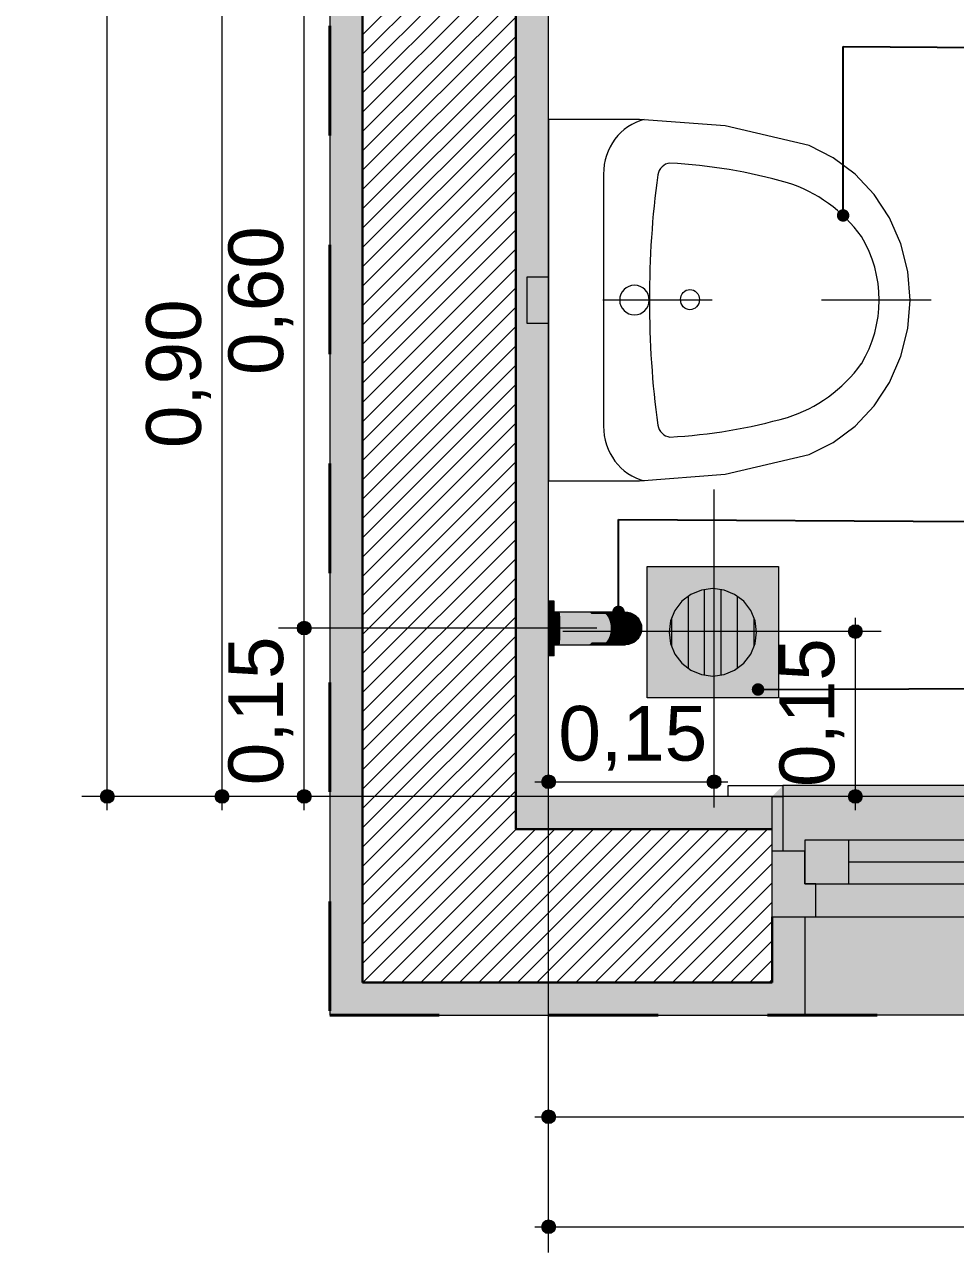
# Model space of a CAD drawing. Header units: metres. Extents: x -1.8 to 75.3, y -2 to 2.8.
# Drawn here: x 20.916 to 21.767, y -2.048 to -0.926 of the extents above; entities that cross this region are included whole.
import ezdxf

# ---------------------------------------------------------------- set-up
doc = ezdxf.new("R2010")
doc.units = ezdxf.units.M
doc.header["$MEASUREMENT"] = 0
doc.linetypes.add('Dashed', pattern=[0.035, 0.0225, -0.0125])
for name, color, linetype, lineweight in [('0_Caneta_No__1', 7, 'Continuous', 40), ('NOTAS-DETALHAMENTO.EXEC_Caneta_No__241', 7, 'Continuous', 13), ('PAREDE CONSTRUIR_Caneta_No__10', 7, 'Continuous', 5), ('PAREDE CONSTRUIR_Caneta_No__241', 7, 'Continuous', 13), ('PAREDE CONSTRUIR_Caneta_No__255', 255, 'Continuous', 0), ('PAREDE CONSTRUIR_Caneta_No__3', 7, 'Continuous', 30), ('PAREDE CONSTRUIR_Caneta_No__91', 255, 'Continuous', 0)]:
    doc.layers.add(name, color=color, linetype=linetype, lineweight=lineweight)
for name, color, linetype, lineweight, true_color in [('0_Caneta_No__25', 7, 'Continuous', 13, 0x982312), ('EIXO HIDRÁULICO - Executivo.EXEC_Caneta_No__167', 7, 'Continuous', 0, 0x0035d5), ('LOUCAS-METAIS.ARQ_Caneta_No__13', 7, 'Continuous', 0, 0xaaaaaa), ('LOUCAS-METAIS.ARQ_Caneta_No__18', 7, 'Continuous', 0, 0xdfdfdf), ('LOUCAS-METAIS.ARQ_Caneta_No__96', 7, 'Continuous', 0, 0xb6b6b6), ('PAREDE CONSTRUIR_Caneta_No__9', 7, 'Continuous', 9, 0x020202), ('RALO_Caneta_No__19', 7, 'Continuous', 0, 0xe9e9e9), ('RALO_Caneta_No__96', 7, 'Continuous', 0, 0xb6b6b6)]:
    doc.layers.add(name, color=color, linetype=linetype, lineweight=lineweight, true_color=true_color)
doc.styles.add('GENERATED_STYLE_1', font='arial.ttf')
doc.dimstyles.new('GENERATED_STYLE__2', dxfattribs={"dimtxt": 0.05, "dimasz": 0.02375, "dimexe": 0.18, "dimexo": 0.267183, "dimgap": 0, "dimtad": 1, "dimzin": 0, "dimdsep": 46, "dimtxsty": 'GENERATED_STYLE_1', "dimblk": 'ARROWHEAD_11', "dimblk1": 'ARROWHEAD_11', "dimblk2": 'ARROWHEAD_11', "dimcen": 0.09, "dimclrd": 256, "dimclre": 256, "dimclrt": 256, "dimadec": 0, "dimazin": 0, "dimtfac": 1, "dimtdec": 4, "dimtmove": 0, "dimatfit": 3, "dimfxl": 0, "dimtolj": 1, "dimtzin": 0, "dimarcsym": 0})
doc.dimstyles.new('GENERATED_STYLE__3', dxfattribs={"dimtxt": 0.05, "dimasz": 0.02375, "dimexe": 0.18, "dimexo": 0.267183, "dimgap": 0, "dimtad": 1, "dimtih": 1, "dimtoh": 1, "dimzin": 0, "dimdsep": 46, "dimtxsty": 'GENERATED_STYLE_1', "dimblk": 'ARROWHEAD_11', "dimblk1": 'ARROWHEAD_11', "dimblk2": 'ARROWHEAD_11', "dimcen": 0.09, "dimclrd": 256, "dimclre": 256, "dimclrt": 256, "dimadec": 0, "dimazin": 0, "dimtfac": 1, "dimtdec": 4, "dimtmove": 0, "dimatfit": 3, "dimfxl": 0, "dimtolj": 1, "dimtzin": 0, "dimarcsym": 0})
doc.dimstyles.new('GENERATED_STYLE__4', dxfattribs={"dimtxt": 0.18, "dimasz": 0.0228, "dimexe": 0.18, "dimexo": 0.0625, "dimgap": 0, "dimtad": 0, "dimtih": 1, "dimtoh": 1, "dimdec": 4, "dimzin": 0, "dimdsep": 46, "dimcen": 0.09, "dimadec": 0, "dimazin": 0, "dimtfac": 1, "dimtdec": 4, "dimtmove": 0, "dimatfit": 3, "dimldrblk": 'ARROWHEAD_11', "dimfxl": 0, "dimtolj": 1, "dimtzin": 0, "dimarcsym": 0})
pattern_1 = [(45, (22.770084, 0.220536), (-0.008838835, 0.008838835), [])]

# ---------------------------------------------------------------- blocks, each defined once
blk = doc.blocks.new('*D101', base_point=(22.7701, 0.2205))
at = {"layer": '0_Caneta_No__25', "linetype": 'Continuous', "lineweight": 13, "true_color": 0x982312}
for points in [[(21.0905, -0.7279), (21.0909, -0.7303), (21.0923, -0.7323), (21.0943, -0.7337), (21.0967, -0.7342), (21.0991, -0.7337), (21.1011, -0.7323), (21.1025, -0.7303), (21.103, -0.7279), (21.1025, -0.7255), (21.1011, -0.7235), (21.0991, -0.7221), (21.0967, -0.7217), (21.0943, -0.7221), (21.0923, -0.7235), (21.0909, -0.7255)], [(21.0905, -1.6315), (21.0909, -1.6339), (21.0923, -1.6359), (21.0943, -1.6373), (21.0967, -1.6377), (21.0991, -1.6373), (21.1011, -1.6359), (21.1025, -1.6339), (21.103, -1.6315), (21.1025, -1.6291), (21.1011, -1.6271), (21.0991, -1.6257), (21.0967, -1.6252), (21.0943, -1.6257), (21.0923, -1.6271), (21.0909, -1.6291)]]:
    blk.add_hatch(color=24, dxfattribs=at).paths.add_polyline_path(points)
at = {"layer": '0_Caneta_No__25', "color": 24, "linetype": 'Continuous', "lineweight": 13, "true_color": 0x982312}
for p, q in [((21.0905, -0.7279), (21.0733, -0.7279)), ((21.3639, -0.7279), (21.103, -0.7279)), ((21.0967, -1.6252), (21.0967, -0.7342)), ((21.0905, -1.6315), (21.0733, -1.6315)), ((21.0967, -1.644), (21.0967, -1.6377)), ((21.3639, -1.6315), (21.103, -1.6315))]:
    blk.add_line(p, q, dxfattribs=at)
for centre in [(21.0967, -0.7279), (21.0967, -1.6315)]:
    blk.add_circle(centre, 0.00625, dxfattribs=at)
at = {"layer": '0_Caneta_No__25', "color": 24, "lineweight": 13, "true_color": 0x982312, "char_height": 0.05, "attachment_point": 7, "rotation": 90, "style": 'GENERATED_STYLE_1'}
for s, insert in [('\\A1;{\\pql;\\fArial|b0|i0|c0|p0;\\W1.000000;0,03}', (21.0867, -0.8676)), ('\\A1;{\\pql;\\fArial|b0|i0|c0|p0;\\W1.000000;0,90}', (21.0867, -1.3132))]:
    blk.add_mtext(s, dxfattribs=dict(at, insert=insert))
blk = doc.blocks.new('ARROWHEAD_11')
at = {"color": 0, "linetype": 'Continuous', "lineweight": 0}
blk.add_line((0, 0), (-1, 0), dxfattribs=at)
at = {"color": 0, "linetype": 'Continuous', "lineweight": 0, "const_width": 0.25, "flags": 128}
blk.add_lwpolyline([(-0.125, 0, 1), (0.125, 0, 1)], format="xyb", close=True, dxfattribs=at)
blk = doc.blocks.new('*D108', base_point=(22.7701, 0.2205))
at = {"layer": '0_Caneta_No__25', "linetype": 'Continuous', "lineweight": 13, "true_color": 0x982312}
for points in [[(20.9857, 2.0726), (20.9861, 2.0702), (20.9875, 2.0681), (20.9895, 2.0668), (20.9919, 2.0663), (20.9943, 2.0668), (20.9963, 2.0681), (20.9977, 2.0702), (20.9982, 2.0726), (20.9977, 2.075), (20.9963, 2.077), (20.9943, 2.0783), (20.9919, 2.0788), (20.9895, 2.0783), (20.9875, 2.077), (20.9861, 2.075)], [(20.9857, -1.6315), (20.9861, -1.6339), (20.9875, -1.6359), (20.9895, -1.6373), (20.9919, -1.6377), (20.9943, -1.6373), (20.9963, -1.6359), (20.9977, -1.6339), (20.9982, -1.6315), (20.9977, -1.6291), (20.9963, -1.6271), (20.9943, -1.6257), (20.9919, -1.6252), (20.9895, -1.6257), (20.9875, -1.6271), (20.9861, -1.6291)]]:
    blk.add_hatch(color=24, dxfattribs=at).paths.add_polyline_path(points)
at = {"layer": '0_Caneta_No__25', "color": 24, "linetype": 'Continuous', "lineweight": 13, "true_color": 0x982312}
for p, q in [((20.9919, 2.0788), (20.9919, 2.0851)), ((20.9857, 2.0726), (20.9685, 2.0726)), ((20.9919, -1.6252), (20.9919, 2.0663)), ((21.2591, 2.0726), (20.9982, 2.0726)), ((20.9857, -1.6315), (20.9685, -1.6315)), ((20.9919, -1.644), (20.9919, -1.6377)), ((21.2591, -1.6315), (20.9982, -1.6315))]:
    blk.add_line(p, q, dxfattribs=at)
for centre in [(20.9919, 2.0726), (20.9919, -1.6315)]:
    blk.add_circle(centre, 0.00625, dxfattribs=at)
at = {"layer": '0_Caneta_No__25', "color": 24, "lineweight": 13, "true_color": 0x982312, "insert": (20.9819, 0.1538), "char_height": 0.05, "attachment_point": 7, "rotation": 90, "style": 'GENERATED_STYLE_1'}
blk.add_mtext('\\A1;{\\pql;\\fArial|b0|i0|c0|p0;\\W1.000000;3,70}', dxfattribs=at)
blk = doc.blocks.new('*D111', base_point=(22.7701, 0.2205))
at = {"layer": '0_Caneta_No__25', "linetype": 'Continuous', "lineweight": 13, "true_color": 0x982312}
for points in [[(21.6691, -1.4808), (21.6696, -1.4832), (21.6709, -1.4852), (21.673, -1.4866), (21.6753, -1.4871), (21.6777, -1.4866), (21.6798, -1.4852), (21.6811, -1.4832), (21.6816, -1.4808), (21.6811, -1.4784), (21.6798, -1.4764), (21.6777, -1.4751), (21.6753, -1.4746), (21.673, -1.4751), (21.6709, -1.4764), (21.6696, -1.4784)], [(21.6691, -1.6315), (21.6696, -1.6339), (21.6709, -1.6359), (21.673, -1.6373), (21.6753, -1.6377), (21.6777, -1.6373), (21.6798, -1.6359), (21.6811, -1.6339), (21.6816, -1.6315), (21.6811, -1.6291), (21.6798, -1.6271), (21.6777, -1.6257), (21.6753, -1.6252), (21.673, -1.6257), (21.6709, -1.6271), (21.6696, -1.6291)]]:
    blk.add_hatch(color=24, dxfattribs=at).paths.add_polyline_path(points)
at = {"layer": '0_Caneta_No__25', "color": 24, "linetype": 'Continuous', "lineweight": 13, "true_color": 0x982312}
for p, q in [((21.6753, -1.4746), (21.6753, -1.4683)), ((21.6691, -1.4808), (21.4082, -1.4808)), ((21.6988, -1.4808), (21.6816, -1.4808)), ((21.6753, -1.6252), (21.6753, -1.4871)), ((21.6691, -1.6315), (21.4082, -1.6315)), ((21.6753, -1.644), (21.6753, -1.6377)), ((21.6988, -1.6315), (21.6816, -1.6315))]:
    blk.add_line(p, q, dxfattribs=at)
for centre in [(21.6753, -1.4808), (21.6753, -1.6315)]:
    blk.add_circle(centre, 0.00625, dxfattribs=at)
at = {"layer": '0_Caneta_No__25', "color": 24, "lineweight": 13, "true_color": 0x982312, "insert": (21.6653, -1.6229), "char_height": 0.05, "attachment_point": 7, "rotation": 90, "style": 'GENERATED_STYLE_1'}
blk.add_mtext('\\A1;{\\pql;\\fArial|b0|i0|c0|p0;\\W1.000000;0,15}', dxfattribs=at)
blk = doc.blocks.new('*D112', base_point=(22.7701, 0.2205))
at = {"layer": '0_Caneta_No__25', "linetype": 'Continuous', "lineweight": 13, "true_color": 0x982312}
for points in [[(21.3888, -1.6181), (21.3893, -1.6205), (21.3906, -1.6226), (21.3927, -1.6239), (21.3951, -1.6244), (21.3974, -1.6239), (21.3995, -1.6226), (21.4008, -1.6205), (21.4013, -1.6181), (21.4008, -1.6157), (21.3995, -1.6137), (21.3974, -1.6124), (21.3951, -1.6119), (21.3927, -1.6124), (21.3906, -1.6137), (21.3893, -1.6157)], [(21.5401, -1.6181), (21.5405, -1.6205), (21.5419, -1.6226), (21.5439, -1.6239), (21.5463, -1.6244), (21.5487, -1.6239), (21.5507, -1.6226), (21.5521, -1.6205), (21.5526, -1.6181), (21.5521, -1.6157), (21.5507, -1.6137), (21.5487, -1.6124), (21.5463, -1.6119), (21.5439, -1.6124), (21.5419, -1.6137), (21.5405, -1.6157)]]:
    blk.add_hatch(color=24, dxfattribs=at).paths.add_polyline_path(points)
at = {"layer": '0_Caneta_No__25', "color": 24, "linetype": 'Continuous', "lineweight": 13, "true_color": 0x982312}
for p, q in [((21.5463, -1.6119), (21.5463, -1.351)), ((21.3951, -1.6119), (21.3951, -1.5947)), ((21.3826, -1.6181), (21.3888, -1.6181)), ((21.3951, -1.8853), (21.3951, -1.6244)), ((21.4013, -1.6181), (21.5401, -1.6181)), ((21.5463, -1.6416), (21.5463, -1.6244)), ((21.5526, -1.6181), (21.5588, -1.6181))]:
    blk.add_line(p, q, dxfattribs=at)
for centre in [(21.3951, -1.6181), (21.5463, -1.6181)]:
    blk.add_circle(centre, 0.00625, dxfattribs=at)
at = {"layer": '0_Caneta_No__25', "color": 24, "lineweight": 13, "true_color": 0x982312, "insert": (21.404, -1.6081), "char_height": 0.05, "attachment_point": 7, "style": 'GENERATED_STYLE_1'}
blk.add_mtext('\\A1;{\\pql;\\fArial|b0|i0|c0|p0;\\W1.000000;0,15}', dxfattribs=at)
blk = doc.blocks.new('*D113', base_point=(22.7701, 0.2205))
at = {"layer": '0_Caneta_No__25', "linetype": 'Continuous', "lineweight": 13, "true_color": 0x982312}
for points in [[(21.3888, -1.9242), (21.3893, -1.9266), (21.3906, -1.9286), (21.3927, -1.9299), (21.3951, -1.9304), (21.3974, -1.9299), (21.3995, -1.9286), (21.4008, -1.9266), (21.4013, -1.9242), (21.4008, -1.9218), (21.3995, -1.9198), (21.3974, -1.9184), (21.3951, -1.9179), (21.3927, -1.9184), (21.3906, -1.9198), (21.3893, -1.9218)], [(23.2389, -1.9242), (23.2394, -1.9266), (23.2408, -1.9286), (23.2428, -1.9299), (23.2452, -1.9304), (23.2476, -1.9299), (23.2496, -1.9286), (23.251, -1.9266), (23.2514, -1.9242), (23.251, -1.9218), (23.2496, -1.9198), (23.2476, -1.9184), (23.2452, -1.9179), (23.2428, -1.9184), (23.2408, -1.9198), (23.2394, -1.9218)]]:
    blk.add_hatch(color=24, dxfattribs=at).paths.add_polyline_path(points)
at = {"layer": '0_Caneta_No__25', "color": 24, "linetype": 'Continuous', "lineweight": 13, "true_color": 0x982312}
for p, q in [((21.3951, -1.9179), (21.3951, -1.657)), ((23.2452, -1.9179), (23.2452, -1.657)), ((21.3826, -1.9242), (21.3888, -1.9242)), ((21.4013, -1.9242), (23.2389, -1.9242)), ((21.3951, -1.9476), (21.3951, -1.9304)), ((23.2452, -1.9476), (23.2452, -1.9304))]:
    blk.add_line(p, q, dxfattribs=at)
blk.add_circle((21.3951, -1.9242), 0.00625, dxfattribs=at)
at = {"layer": '0_Caneta_No__25', "color": 24, "lineweight": 13, "true_color": 0x982312, "insert": (22.2534, -1.9142), "char_height": 0.05, "attachment_point": 7, "style": 'GENERATED_STYLE_1'}
blk.add_mtext('\\A1;{\\pql;\\fArial|b0|i0|c0|p0;\\W1.000000;1,85}', dxfattribs=at)
blk = doc.blocks.new('*D116', base_point=(22.7701, 0.2205))
at = {"layer": '0_Caneta_No__25', "linetype": 'Continuous', "lineweight": 13, "true_color": 0x982312}
for points in [[(21.3888, -2.0248), (21.3893, -2.0272), (21.3906, -2.0292), (21.3927, -2.0306), (21.3951, -2.0311), (21.3974, -2.0306), (21.3995, -2.0292), (21.4008, -2.0272), (21.4013, -2.0248), (21.4008, -2.0224), (21.3995, -2.0204), (21.3974, -2.019), (21.3951, -2.0186), (21.3927, -2.019), (21.3906, -2.0204), (21.3893, -2.0224)], [(24.2389, -2.0248), (24.2393, -2.0272), (24.2407, -2.0292), (24.2427, -2.0306), (24.2451, -2.0311), (24.2475, -2.0306), (24.2495, -2.0292), (24.2509, -2.0272), (24.2514, -2.0248), (24.2509, -2.0224), (24.2495, -2.0204), (24.2475, -2.019), (24.2451, -2.0186), (24.2427, -2.019), (24.2407, -2.0204), (24.2393, -2.0224)]]:
    blk.add_hatch(color=24, dxfattribs=at).paths.add_polyline_path(points)
at = {"layer": '0_Caneta_No__25', "color": 24, "linetype": 'Continuous', "lineweight": 13, "true_color": 0x982312}
for p, q in [((21.3951, -2.0186), (21.3951, -1.7576)), ((24.2451, -2.0186), (24.2451, -1.7576)), ((21.3826, -2.0248), (21.3888, -2.0248)), ((21.4013, -2.0248), (24.2389, -2.0248)), ((24.2514, -2.0248), (24.2576, -2.0248)), ((21.3951, -2.0482), (21.3951, -2.0311)), ((24.2451, -2.0482), (24.2451, -2.0311))]:
    blk.add_line(p, q, dxfattribs=at)
for centre in [(21.3951, -2.0248), (24.2451, -2.0248)]:
    blk.add_circle(centre, 0.00625, dxfattribs=at)
at = {"layer": '0_Caneta_No__25', "color": 24, "lineweight": 13, "true_color": 0x982312, "insert": (22.7534, -2.0148), "char_height": 0.05, "attachment_point": 7, "style": 'GENERATED_STYLE_1'}
blk.add_mtext('\\A1;{\\pql;\\fArial|b0|i0|c0|p0;\\W1.000000;2,85}', dxfattribs=at)
blk = doc.blocks.new('*D118', base_point=(22.7701, 0.2205))
at = {"layer": '0_Caneta_No__25', "linetype": 'Continuous', "lineweight": 13, "true_color": 0x982312}
for points in [[(21.1655, -1.4777), (21.166, -1.4801), (21.1674, -1.4821), (21.1694, -1.4834), (21.1718, -1.4839), (21.1742, -1.4834), (21.1762, -1.4821), (21.1776, -1.4801), (21.178, -1.4777), (21.1776, -1.4753), (21.1762, -1.4732), (21.1742, -1.4719), (21.1718, -1.4714), (21.1694, -1.4719), (21.1674, -1.4732), (21.166, -1.4753)], [(21.1655, -1.6315), (21.166, -1.6339), (21.1674, -1.6359), (21.1694, -1.6373), (21.1718, -1.6377), (21.1742, -1.6373), (21.1762, -1.6359), (21.1776, -1.6339), (21.178, -1.6315), (21.1776, -1.6291), (21.1762, -1.6271), (21.1742, -1.6257), (21.1718, -1.6252), (21.1694, -1.6257), (21.1674, -1.6271), (21.166, -1.6291)]]:
    blk.add_hatch(color=24, dxfattribs=at).paths.add_polyline_path(points)
at = {"layer": '0_Caneta_No__25', "color": 24, "linetype": 'Continuous', "lineweight": 13, "true_color": 0x982312}
for p, q in [((21.1655, -1.4777), (21.1484, -1.4777)), ((21.439, -1.4777), (21.178, -1.4777)), ((21.1718, -1.6252), (21.1718, -1.4839)), ((21.1655, -1.6315), (21.1484, -1.6315)), ((21.1718, -1.644), (21.1718, -1.6377)), ((21.439, -1.6315), (21.178, -1.6315))]:
    blk.add_line(p, q, dxfattribs=at)
for centre in [(21.1718, -1.4777), (21.1718, -1.6315)]:
    blk.add_circle(centre, 0.00625, dxfattribs=at)
at = {"layer": '0_Caneta_No__25', "color": 24, "lineweight": 13, "true_color": 0x982312, "insert": (21.1618, -1.6213), "char_height": 0.05, "attachment_point": 7, "rotation": 90, "style": 'GENERATED_STYLE_1'}
blk.add_mtext('\\A1;{\\pql;\\fArial|b0|i0|c0|p0;\\W1.000000;0,15}', dxfattribs=at)
blk = doc.blocks.new('*D119', base_point=(22.7701, 0.2205))
at = {"layer": '0_Caneta_No__25', "linetype": 'Continuous', "lineweight": 13, "true_color": 0x982312}
for points in [[(21.1655, -0.8816), (21.166, -0.884), (21.1674, -0.8861), (21.1694, -0.8874), (21.1718, -0.8879), (21.1742, -0.8874), (21.1762, -0.8861), (21.1776, -0.884), (21.178, -0.8816), (21.1776, -0.8793), (21.1762, -0.8772), (21.1742, -0.8759), (21.1718, -0.8754), (21.1694, -0.8759), (21.1674, -0.8772), (21.166, -0.8793)], [(21.1655, -1.4777), (21.166, -1.4801), (21.1674, -1.4821), (21.1694, -1.4834), (21.1718, -1.4839), (21.1742, -1.4834), (21.1762, -1.4821), (21.1776, -1.4801), (21.178, -1.4777), (21.1776, -1.4753), (21.1762, -1.4732), (21.1742, -1.4719), (21.1718, -1.4714), (21.1694, -1.4719), (21.1674, -1.4732), (21.166, -1.4753)]]:
    blk.add_hatch(color=24, dxfattribs=at).paths.add_polyline_path(points)
at = {"layer": '0_Caneta_No__25', "color": 24, "linetype": 'Continuous', "lineweight": 13, "true_color": 0x982312}
for p, q in [((21.1655, -0.8816), (21.1484, -0.8816)), ((21.439, -0.8816), (21.178, -0.8816)), ((21.1718, -1.4714), (21.1718, -0.8879)), ((21.1655, -1.4777), (21.1484, -1.4777)), ((21.439, -1.4777), (21.178, -1.4777))]:
    blk.add_line(p, q, dxfattribs=at)
for centre in [(21.1718, -0.8816), (21.1718, -1.4777)]:
    blk.add_circle(centre, 0.00625, dxfattribs=at)
at = {"layer": '0_Caneta_No__25', "color": 24, "lineweight": 13, "true_color": 0x982312, "insert": (21.1618, -1.2464), "char_height": 0.05, "attachment_point": 7, "rotation": 90, "style": 'GENERATED_STYLE_1'}
blk.add_mtext('\\A1;{\\pql;\\fArial|b0|i0|c0|p0;\\W1.000000;0,60}', dxfattribs=at)

msp = doc.modelspace()

# ---------------------------------------------------------------- hatches: boundary and pattern name
at = {"layer": 'LOUCAS-METAIS.ARQ_Caneta_No__18', "linetype": 'Continuous', "lineweight": 0, "true_color": 0xdfdfdf}
for points in [[(21.3951, -1.4535), (21.4001, -1.4535), (21.4001, -1.453), (21.3951, -1.453)], [(21.4001, -1.4563), (21.4001, -1.4535), (21.3951, -1.4535), (21.3951, -1.4563)], [(21.4001, -1.4609), (21.4001, -1.4563), (21.3951, -1.4563), (21.3951, -1.4609)], [(21.3951, -1.4671), (21.4001, -1.4671), (21.4001, -1.4609), (21.3951, -1.4609)], [(21.4001, -1.4742), (21.4001, -1.4671), (21.3951, -1.4671), (21.3951, -1.4742)], [(21.4001, -1.4629), (21.4001, -1.4631), (21.4052, -1.4631), (21.405, -1.4629)], [(21.4001, -1.4637), (21.4053, -1.4637), (21.4052, -1.4631), (21.4001, -1.4631)], [(21.4001, -1.4648), (21.4055, -1.4648), (21.4053, -1.4637), (21.4001, -1.4637)], [(21.4001, -1.4663), (21.4056, -1.4663), (21.4055, -1.4648), (21.4001, -1.4648)], [(21.4001, -1.4681), (21.4057, -1.4681), (21.4056, -1.4663), (21.4001, -1.4663)], [(21.4001, -1.4702), (21.4058, -1.4702), (21.4057, -1.4681), (21.4001, -1.4681)], [(21.4052, -1.4631), (21.4189, -1.4631), (21.4183, -1.4629), (21.405, -1.4629)], [(21.4053, -1.4637), (21.4195, -1.4637), (21.4189, -1.4631), (21.4052, -1.4631)], [(21.4053, -1.4637), (21.4055, -1.4648), (21.42, -1.4648), (21.4195, -1.4637)], [(21.4055, -1.4648), (21.4056, -1.4663), (21.4205, -1.4663), (21.42, -1.4648)], [(21.4057, -1.4681), (21.4209, -1.4681), (21.4205, -1.4663), (21.4056, -1.4663)], [(21.4057, -1.4681), (21.4058, -1.4702), (21.4213, -1.4702), (21.4209, -1.4681)], [(21.4183, -1.4629), (21.4189, -1.4631), (21.4321, -1.4631), (21.431, -1.4629)], [(21.4195, -1.4637), (21.4332, -1.4637), (21.4321, -1.4631), (21.4189, -1.4631)], [(21.42, -1.4648), (21.4343, -1.4648), (21.4332, -1.4637), (21.4195, -1.4637)], [(21.4205, -1.4663), (21.4352, -1.4663), (21.4343, -1.4648), (21.42, -1.4648)], [(21.4209, -1.4681), (21.436, -1.4681), (21.4352, -1.4663), (21.4205, -1.4663)], [(21.4209, -1.4681), (21.4213, -1.4702), (21.4367, -1.4702), (21.436, -1.4681)], [(21.4321, -1.4631), (21.4439, -1.4631), (21.4423, -1.4629), (21.431, -1.4629)], [(21.4455, -1.4637), (21.4439, -1.4631), (21.4321, -1.4631), (21.4332, -1.4637)], [(21.4332, -1.4637), (21.4343, -1.4648), (21.447, -1.4648), (21.4455, -1.4637)], [(21.4352, -1.4663), (21.4484, -1.4663), (21.447, -1.4648), (21.4343, -1.4648)], [(21.436, -1.4681), (21.4496, -1.4681), (21.4484, -1.4663), (21.4352, -1.4663)], [(21.4367, -1.4702), (21.4505, -1.4702), (21.4496, -1.4681), (21.436, -1.4681)], [(21.4423, -1.4629), (21.4439, -1.4631), (21.4538, -1.4631), (21.4518, -1.4629)], [(21.4455, -1.4637), (21.4558, -1.4637), (21.4538, -1.4631), (21.4439, -1.4631)], [(21.4577, -1.4648), (21.4558, -1.4637), (21.4455, -1.4637), (21.447, -1.4648)], [(21.4484, -1.4663), (21.4594, -1.4663), (21.4577, -1.4648), (21.447, -1.4648)], [(21.4609, -1.4681), (21.4594, -1.4663), (21.4484, -1.4663), (21.4496, -1.4681)], [(21.4505, -1.4702), (21.4621, -1.4702), (21.4609, -1.4681), (21.4496, -1.4681)], [(21.4518, -1.4629), (21.4538, -1.4631), (21.4612, -1.4631), (21.4589, -1.4629)], [(21.4558, -1.4637), (21.4635, -1.4637), (21.4612, -1.4631), (21.4538, -1.4631)], [(21.4577, -1.4648), (21.4657, -1.4648), (21.4635, -1.4637), (21.4558, -1.4637)], [(21.4677, -1.4663), (21.4657, -1.4648), (21.4577, -1.4648), (21.4594, -1.4663)], [(21.4612, -1.4631), (21.4658, -1.4631), (21.4633, -1.4629), (21.4589, -1.4629)], [(21.4609, -1.4681), (21.4694, -1.4681), (21.4677, -1.4663), (21.4594, -1.4663)], [(21.4708, -1.4702), (21.4694, -1.4681), (21.4609, -1.4681), (21.4621, -1.4702)], [(21.4635, -1.4637), (21.4683, -1.4637), (21.4658, -1.4631), (21.4612, -1.4631)], [(21.4633, -1.4629), (21.4658, -1.4631), (21.4674, -1.4631), (21.4648, -1.4629)], [(21.4657, -1.4648), (21.4707, -1.4648), (21.4683, -1.4637), (21.4635, -1.4637)], [(21.4728, -1.4663), (21.4707, -1.4648), (21.4657, -1.4648), (21.4677, -1.4663)], [(21.4699, -1.4637), (21.4674, -1.4631), (21.4658, -1.4631), (21.4683, -1.4637)], [(21.4694, -1.4681), (21.4747, -1.4681), (21.4728, -1.4663), (21.4677, -1.4663)], [(21.4683, -1.4637), (21.4707, -1.4648), (21.4723, -1.4648), (21.4699, -1.4637)], [(21.4762, -1.4702), (21.4747, -1.4681), (21.4694, -1.4681), (21.4708, -1.4702)], [(21.4707, -1.4648), (21.4728, -1.4663), (21.4745, -1.4663), (21.4723, -1.4648)], [(21.4764, -1.4681), (21.4745, -1.4663), (21.4728, -1.4663), (21.4747, -1.4681)], [(21.4747, -1.4681), (21.4762, -1.4702), (21.4779, -1.4702), (21.4764, -1.4681)], [(21.3951, -1.4816), (21.4001, -1.4816), (21.4001, -1.4742), (21.3951, -1.4742)], [(21.4001, -1.4725), (21.4058, -1.4725), (21.4058, -1.4702), (21.4001, -1.4702)], [(21.4059, -1.4751), (21.4058, -1.4725), (21.4001, -1.4725), (21.4001, -1.4751)], [(21.4001, -1.4777), (21.4059, -1.4777), (21.4059, -1.4751), (21.4001, -1.4751)], [(21.4001, -1.4803), (21.4059, -1.4803), (21.4059, -1.4777), (21.4001, -1.4777)], [(21.4001, -1.4828), (21.4058, -1.4828), (21.4059, -1.4803), (21.4001, -1.4803)], [(21.4058, -1.4702), (21.4058, -1.4725), (21.4215, -1.4725), (21.4213, -1.4702)], [(21.4217, -1.4751), (21.4215, -1.4725), (21.4058, -1.4725), (21.4059, -1.4751)], [(21.4059, -1.4803), (21.4058, -1.4828), (21.4216, -1.4828), (21.4217, -1.4803)], [(21.4059, -1.4751), (21.4059, -1.4777), (21.4218, -1.4777), (21.4217, -1.4751)], [(21.4059, -1.4777), (21.4059, -1.4803), (21.4217, -1.4803), (21.4218, -1.4777)], [(21.4213, -1.4702), (21.4215, -1.4725), (21.4372, -1.4725), (21.4367, -1.4702)], [(21.4375, -1.4751), (21.4372, -1.4725), (21.4215, -1.4725), (21.4217, -1.4751)], [(21.4217, -1.4803), (21.4216, -1.4828), (21.4373, -1.4828), (21.4376, -1.4803)], [(21.4217, -1.4751), (21.4218, -1.4777), (21.4376, -1.4777), (21.4375, -1.4751)], [(21.4218, -1.4777), (21.4217, -1.4803), (21.4376, -1.4803), (21.4376, -1.4777)], [(21.4372, -1.4725), (21.4512, -1.4725), (21.4505, -1.4702), (21.4367, -1.4702)], [(21.4375, -1.4751), (21.4517, -1.4751), (21.4512, -1.4725), (21.4372, -1.4725)], [(21.4514, -1.4828), (21.4518, -1.4803), (21.4376, -1.4803), (21.4373, -1.4828)], [(21.4376, -1.4777), (21.4519, -1.4777), (21.4517, -1.4751), (21.4375, -1.4751)], [(21.4376, -1.4803), (21.4518, -1.4803), (21.4519, -1.4777), (21.4376, -1.4777)], [(21.4512, -1.4725), (21.463, -1.4725), (21.4621, -1.4702), (21.4505, -1.4702)], [(21.4517, -1.4751), (21.4635, -1.4751), (21.463, -1.4725), (21.4512, -1.4725)], [(21.4514, -1.4828), (21.4631, -1.4828), (21.4636, -1.4803), (21.4518, -1.4803)], [(21.4638, -1.4777), (21.4635, -1.4751), (21.4517, -1.4751), (21.4519, -1.4777)], [(21.4636, -1.4803), (21.4638, -1.4777), (21.4519, -1.4777), (21.4518, -1.4803)], [(21.463, -1.4725), (21.4718, -1.4725), (21.4708, -1.4702), (21.4621, -1.4702)], [(21.4635, -1.4751), (21.4725, -1.4751), (21.4718, -1.4725), (21.463, -1.4725)], [(21.472, -1.4828), (21.4725, -1.4803), (21.4636, -1.4803), (21.4631, -1.4828)], [(21.4638, -1.4777), (21.4727, -1.4777), (21.4725, -1.4751), (21.4635, -1.4751)], [(21.4725, -1.4803), (21.4727, -1.4777), (21.4638, -1.4777), (21.4636, -1.4803)], [(21.4773, -1.4725), (21.4762, -1.4702), (21.4708, -1.4702), (21.4718, -1.4725)], [(21.4725, -1.4751), (21.478, -1.4751), (21.4773, -1.4725), (21.4718, -1.4725)], [(21.4775, -1.4828), (21.4781, -1.4803), (21.4725, -1.4803), (21.472, -1.4828)], [(21.4727, -1.4777), (21.4783, -1.4777), (21.478, -1.4751), (21.4725, -1.4751)], [(21.4781, -1.4803), (21.4783, -1.4777), (21.4727, -1.4777), (21.4725, -1.4803)], [(21.4762, -1.4702), (21.4773, -1.4725), (21.4791, -1.4725), (21.4779, -1.4702)], [(21.478, -1.4751), (21.4798, -1.4751), (21.4791, -1.4725), (21.4773, -1.4725)], [(21.4781, -1.4803), (21.4775, -1.4828), (21.4792, -1.4828), (21.4799, -1.4803)], [(21.478, -1.4751), (21.4783, -1.4777), (21.48, -1.4777), (21.4798, -1.4751)], [(21.4783, -1.4777), (21.4781, -1.4803), (21.4799, -1.4803), (21.48, -1.4777)], [(21.4001, -1.4888), (21.4001, -1.4816), (21.3951, -1.4816), (21.3951, -1.4888)], [(21.3951, -1.4949), (21.4001, -1.4949), (21.4001, -1.4888), (21.3951, -1.4888)], [(21.4001, -1.4852), (21.4058, -1.4852), (21.4058, -1.4828), (21.4001, -1.4828)], [(21.4057, -1.4874), (21.4058, -1.4852), (21.4001, -1.4852), (21.4001, -1.4874)], [(21.4001, -1.4892), (21.4056, -1.4892), (21.4057, -1.4874), (21.4001, -1.4874)], [(21.4001, -1.4908), (21.4055, -1.4908), (21.4056, -1.4892), (21.4001, -1.4892)], [(21.4054, -1.4919), (21.4055, -1.4908), (21.4001, -1.4908), (21.4001, -1.4919)], [(21.4001, -1.4926), (21.4052, -1.4926), (21.4054, -1.4919), (21.4001, -1.4919)], [(21.4052, -1.4926), (21.419, -1.4926), (21.4196, -1.4919), (21.4054, -1.4919)], [(21.4196, -1.4919), (21.4201, -1.4908), (21.4055, -1.4908), (21.4054, -1.4919)], [(21.4056, -1.4892), (21.4055, -1.4908), (21.4201, -1.4908), (21.4206, -1.4892)], [(21.4057, -1.4874), (21.4056, -1.4892), (21.4206, -1.4892), (21.421, -1.4874)], [(21.4057, -1.4874), (21.421, -1.4874), (21.4213, -1.4852), (21.4058, -1.4852)], [(21.4058, -1.4828), (21.4058, -1.4852), (21.4213, -1.4852), (21.4216, -1.4828)], [(21.419, -1.4926), (21.4323, -1.4926), (21.4334, -1.4919), (21.4196, -1.4919)], [(21.4196, -1.4919), (21.4334, -1.4919), (21.4345, -1.4908), (21.4201, -1.4908)], [(21.4201, -1.4908), (21.4345, -1.4908), (21.4354, -1.4892), (21.4206, -1.4892)], [(21.421, -1.4874), (21.4206, -1.4892), (21.4354, -1.4892), (21.4362, -1.4874)], [(21.4362, -1.4874), (21.4368, -1.4852), (21.4213, -1.4852), (21.421, -1.4874)], [(21.4216, -1.4828), (21.4213, -1.4852), (21.4368, -1.4852), (21.4373, -1.4828)], [(21.4334, -1.4919), (21.4323, -1.4926), (21.4443, -1.4926), (21.4458, -1.4919)], [(21.4458, -1.4919), (21.4473, -1.4908), (21.4345, -1.4908), (21.4334, -1.4919)], [(21.4345, -1.4908), (21.4473, -1.4908), (21.4486, -1.4892), (21.4354, -1.4892)], [(21.4354, -1.4892), (21.4486, -1.4892), (21.4498, -1.4874), (21.4362, -1.4874)], [(21.4362, -1.4874), (21.4498, -1.4874), (21.4507, -1.4852), (21.4368, -1.4852)], [(21.4368, -1.4852), (21.4507, -1.4852), (21.4514, -1.4828), (21.4373, -1.4828)], [(21.4458, -1.4919), (21.4443, -1.4926), (21.4542, -1.4926), (21.4562, -1.4919)], [(21.4458, -1.4919), (21.4562, -1.4919), (21.458, -1.4908), (21.4473, -1.4908)], [(21.4473, -1.4908), (21.458, -1.4908), (21.4597, -1.4892), (21.4486, -1.4892)], [(21.4597, -1.4892), (21.4611, -1.4874), (21.4498, -1.4874), (21.4486, -1.4892)], [(21.4498, -1.4874), (21.4611, -1.4874), (21.4623, -1.4852), (21.4507, -1.4852)], [(21.4507, -1.4852), (21.4623, -1.4852), (21.4631, -1.4828), (21.4514, -1.4828)], [(21.4542, -1.4926), (21.4617, -1.4926), (21.464, -1.4919), (21.4562, -1.4919)], [(21.4562, -1.4919), (21.464, -1.4919), (21.4661, -1.4908), (21.458, -1.4908)], [(21.4661, -1.4908), (21.468, -1.4892), (21.4597, -1.4892), (21.458, -1.4908)], [(21.4597, -1.4892), (21.468, -1.4892), (21.4697, -1.4874), (21.4611, -1.4874)], [(21.4611, -1.4874), (21.4697, -1.4874), (21.471, -1.4852), (21.4623, -1.4852)], [(21.4617, -1.4926), (21.4664, -1.4926), (21.4688, -1.4919), (21.464, -1.4919)], [(21.471, -1.4852), (21.472, -1.4828), (21.4631, -1.4828), (21.4623, -1.4852)], [(21.464, -1.4919), (21.4688, -1.4919), (21.4711, -1.4908), (21.4661, -1.4908)], [(21.4661, -1.4908), (21.4711, -1.4908), (21.4732, -1.4892), (21.468, -1.4892)], [(21.4688, -1.4919), (21.4664, -1.4926), (21.4679, -1.4926), (21.4704, -1.4919)], [(21.468, -1.4892), (21.4732, -1.4892), (21.475, -1.4874), (21.4697, -1.4874)], [(21.4704, -1.4919), (21.4728, -1.4908), (21.4711, -1.4908), (21.4688, -1.4919)], [(21.4697, -1.4874), (21.475, -1.4874), (21.4764, -1.4852), (21.471, -1.4852)], [(21.4764, -1.4852), (21.4775, -1.4828), (21.472, -1.4828), (21.471, -1.4852)], [(21.4732, -1.4892), (21.4711, -1.4908), (21.4728, -1.4908), (21.4749, -1.4892)], [(21.475, -1.4874), (21.4732, -1.4892), (21.4749, -1.4892), (21.4767, -1.4874)], [(21.475, -1.4874), (21.4767, -1.4874), (21.4782, -1.4852), (21.4764, -1.4852)], [(21.4775, -1.4828), (21.4764, -1.4852), (21.4782, -1.4852), (21.4792, -1.4828)], [(21.4001, -1.4996), (21.4001, -1.4949), (21.3951, -1.4949), (21.3951, -1.4996)], [(21.4001, -1.5023), (21.4001, -1.4996), (21.3951, -1.4996), (21.3951, -1.5023)], [(21.3951, -1.5029), (21.4001, -1.5029), (21.4001, -1.5023), (21.3951, -1.5023)], [(21.4051, -1.4929), (21.4052, -1.4926), (21.4001, -1.4926), (21.4001, -1.4929)], [(21.4051, -1.4929), (21.4185, -1.4929), (21.419, -1.4926), (21.4052, -1.4926)], [(21.419, -1.4926), (21.4185, -1.4929), (21.4312, -1.4929), (21.4323, -1.4926)], [(21.4426, -1.4929), (21.4443, -1.4926), (21.4323, -1.4926), (21.4312, -1.4929)], [(21.4443, -1.4926), (21.4426, -1.4929), (21.4522, -1.4929), (21.4542, -1.4926)], [(21.4542, -1.4926), (21.4522, -1.4929), (21.4593, -1.4929), (21.4617, -1.4926)], [(21.4638, -1.4929), (21.4664, -1.4926), (21.4617, -1.4926), (21.4593, -1.4929)], [(21.4664, -1.4926), (21.4638, -1.4929), (21.4653, -1.4929), (21.4679, -1.4926)]]:
    msp.add_hatch(color=254, dxfattribs=at).paths.add_polyline_path(points)
at = {"layer": 'PAREDE CONSTRUIR_Caneta_No__241', "linetype": 'Continuous', "lineweight": 13}
h = msp.add_hatch(dxfattribs=at)
h.set_pattern_fill('common_brick_0006', style=0, pattern_type=2)
h.set_pattern_definition(pattern_1)
h.paths.add_polyline_path([(21.3651, -1.6615), (21.3651, 2.1026), (21.2251, 2.1026), (21.2251, -1.6615)])
h = msp.add_hatch(dxfattribs=at)
h.set_pattern_fill('common_brick_0006', style=0, pattern_type=2)
h.set_pattern_definition(pattern_1)
h.paths.add_polyline_path([(21.3651, -1.6615), (21.2251, -1.8015), (21.3651, -1.8015)])
h = msp.add_hatch(dxfattribs=at)
h.set_pattern_fill('common_brick_0006', style=0, pattern_type=2)
h.set_pattern_definition(pattern_1)
h.paths.add_polyline_path([(21.2251, -1.6615), (21.2251, -1.8015), (21.3651, -1.6615)])
h = msp.add_hatch(dxfattribs=at)
h.set_pattern_fill('common_brick_0006', style=0, pattern_type=2)
h.set_pattern_definition(pattern_1)
h.paths.add_polyline_path([(21.3651, -1.6615), (21.3651, -1.8015), (21.5992, -1.8015), (21.5992, -1.7415), (21.5992, -1.6815), (21.5992, -1.6615)])
at = {"layer": 'PAREDE CONSTRUIR_Caneta_No__255', "linetype": 'Continuous', "lineweight": 0}
for points in [[(22.3992, -1.6815), (22.3992, -1.6315), (22.3892, -1.6215), (21.6092, -1.6215), (21.5992, -1.6315), (21.5992, -1.6815)], [(21.6292, -1.7115), (21.6692, -1.7115), (21.6692, -1.6715), (21.6292, -1.6715)], [(21.6692, -1.6715), (21.6692, -1.7115), (21.6392, -1.7115), (21.6392, -1.7415), (22.3592, -1.7415), (22.3592, -1.7115), (22.3292, -1.7115), (22.3292, -1.6715)], [(21.6692, -1.7115), (22.3292, -1.7115), (22.3292, -1.6715), (21.6692, -1.6715)], [(21.5992, -1.7415), (21.6392, -1.7415), (21.6392, -1.7115), (21.6292, -1.7115), (21.6292, -1.6815), (21.5992, -1.6815)], [(21.6292, -1.8315), (22.3692, -1.8315), (22.3692, -1.7415), (21.6292, -1.7415)]]:
    msp.add_hatch(color=255, dxfattribs=at).paths.add_polyline_path(points)
at = {"layer": 'PAREDE CONSTRUIR_Caneta_No__91', "linetype": 'Continuous', "lineweight": 0}
for points in [[(21.2251, 2.2426), (21.1951, 2.2426), (21.1951, -1.8015), (21.2251, -1.8015)], [(21.3951, -1.6315), (21.3951, 2.0726), (21.3651, 2.0726), (21.3651, -1.6315)], [(21.3951, -1.6315), (21.3651, -1.6615), (21.3951, -1.6615)], [(21.3651, -1.6315), (21.3651, -1.6615), (21.3951, -1.6315)], [(21.3951, -1.6615), (21.5992, -1.6615), (21.5992, -1.6315), (21.3951, -1.6315)], [(21.5992, -1.8315), (21.6292, -1.8315), (21.6292, -1.7415), (21.5992, -1.7415), (21.5992, -1.8015)], [(21.1951, -1.8315), (21.2251, -1.8315), (21.2251, -1.8015)], [(21.1951, -1.8315), (21.2251, -1.8015), (21.1951, -1.8015)], [(21.2251, -1.8315), (21.5992, -1.8315), (21.5992, -1.8015), (21.2251, -1.8015)]]:
    msp.add_hatch(color=255, dxfattribs=at).paths.add_polyline_path(points)
at = {"layer": 'RALO_Caneta_No__19', "linetype": 'Continuous', "lineweight": 0, "true_color": 0xe9e9e9}
h = msp.add_hatch(color=254, dxfattribs=at)
h.paths.add_polyline_path([(21.485, -1.4215), (21.485, -1.5415), (21.605, -1.5415), (21.605, -1.4215)])
h.paths.add_polyline_path([(21.545, -1.5215), (21.5347, -1.5201), (21.525, -1.5161), (21.5168, -1.5098), (21.5104, -1.5015), (21.5064, -1.4918), (21.5051, -1.4815), (21.5064, -1.4711), (21.5104, -1.4615), (21.5168, -1.4532), (21.525, -1.4469), (21.5347, -1.4429), (21.545, -1.4415), (21.5554, -1.4429), (21.565, -1.4469), (21.5733, -1.4532), (21.5797, -1.4615), (21.5837, -1.4711), (21.5851, -1.4815), (21.5837, -1.4918), (21.5797, -1.5015), (21.5733, -1.5098), (21.565, -1.5161), (21.5554, -1.5201)], flags=0)
for points in [[(21.5347, -1.4429), (21.525, -1.4469), (21.5225, -1.4488), (21.5225, -1.5142), (21.525, -1.5161), (21.5347, -1.5201), (21.5375, -1.5205), (21.5375, -1.4425)], [(21.5375, -1.4425), (21.5375, -1.5205), (21.545, -1.5215), (21.5525, -1.5205), (21.5525, -1.4425), (21.545, -1.4415)], [(21.5525, -1.4425), (21.5525, -1.5205), (21.5554, -1.5201), (21.565, -1.5161), (21.5675, -1.5142), (21.5675, -1.4488), (21.565, -1.4469), (21.5554, -1.4429)], [(21.5168, -1.4532), (21.5104, -1.4615), (21.5076, -1.4684), (21.5076, -1.4946), (21.5104, -1.5015), (21.5168, -1.5098), (21.5225, -1.5142), (21.5225, -1.4488)], [(21.5675, -1.4488), (21.5675, -1.5142), (21.5733, -1.5098), (21.5797, -1.5015), (21.5826, -1.4946), (21.5826, -1.4684), (21.5797, -1.4615), (21.5733, -1.4532)], [(21.5076, -1.4684), (21.5064, -1.4711), (21.5051, -1.4815), (21.5064, -1.4918), (21.5076, -1.4946)], [(21.5826, -1.4946), (21.5837, -1.4918), (21.5851, -1.4815), (21.5837, -1.4711), (21.5826, -1.4684)]]:
    msp.add_hatch(color=254, dxfattribs=at).paths.add_polyline_path(points)

# ---------------------------------------------------------------- linework, layer by layer
at = {"layer": '0_Caneta_No__1', "color": 7, "linetype": 'Dashed', "lineweight": 40}
msp.add_lwpolyline([(21.1951, -1.8315), (24.3451, -1.8315), (24.3451, 2.2726), (21.1951, 2.2726)], close=True, dxfattribs=at)
at = {"layer": 'EIXO HIDRÁULICO - Executivo.EXEC_Caneta_No__167', "color": 162, "linetype": 'Dashed', "lineweight": 0, "true_color": 0x0035d5}
msp.add_line((22.3445, -1.1779), (21.3951, -1.1779), dxfattribs=at)
at = {"layer": 'LOUCAS-METAIS.ARQ_Caneta_No__13', "color": 253, "linetype": 'Continuous', "lineweight": 0, "true_color": 0xaaaaaa}
msp.add_line((21.4452, -1.0629), (21.4452, -1.293), dxfattribs=at)
for points in [[(21.633, -1.0367), (21.5563, -1.0188), (21.4781, -1.0128), (21.3951, -1.0128), (21.3951, -1.343), (21.4781, -1.343), (21.5563, -1.337), (21.633, -1.3191), (21.6551, -1.3081), (21.6752, -1.2931), (21.6924, -1.2745), (21.7065, -1.2531), (21.7168, -1.2293), (21.7231, -1.204), (21.7253, -1.1779), (21.7231, -1.1518), (21.7168, -1.1265), (21.7065, -1.1028), (21.6924, -1.0813), (21.6752, -1.0628), (21.6551, -1.0478)], [(21.3951, -1.1989), (21.3951, -1.1569), (21.3751, -1.1569), (21.3751, -1.1989)]]:
    msp.add_lwpolyline(points, close=True, dxfattribs=at)
msp.add_lwpolyline([(21.4735, -1.1644, 1), (21.4735, -1.1914, 1)], format="xyb", close=True, dxfattribs=at)
for centre, major_axis, start_param, end_param in [((21.493, -1.0629), (0, 0.0513), 0.221788, 1.570796), ((21.507, -1.066), (0, 0.0133), 0.085797, 1.387931), ((21.4786, -1.6181), (0, 0.5662), 6.025138, 6.231302), ((22.2385, -1.1779), (0, 0.8065), 1.428537, 1.713056), ((21.5764, -1.2075), (0, 0.1424), 5.375998, 6.001918), ((21.5977, -1.1779), (0, 0.1066), 4.135515, 5.289263), ((21.5764, -1.1483), (0, 0.1424), 3.42286, 4.04878), ((21.4786, -0.7377), (0, 0.5662), 3.193476, 3.39964), ((21.493, -1.293), (0, 0.0513), 1.570796, 2.919805), ((21.507, -1.2898), (0, 0.0133), 1.753661, 3.055796)]:
    msp.add_ellipse(centre, major_axis=major_axis, ratio=0.93164, start_param=start_param, end_param=end_param, dxfattribs=at)
msp.add_ellipse((21.5242, -1.1775), major_axis=(0, 0.00927), ratio=0.93164, dxfattribs=at)
at = {"layer": 'LOUCAS-METAIS.ARQ_Caneta_No__96', "color": 253, "linetype": 'Continuous', "lineweight": 0, "true_color": 0xb6b6b6}
for p, q in [((21.3951, -1.4535), (21.3951, -1.453)), ((21.4001, -1.453), (21.3951, -1.453)), ((21.3951, -1.4563), (21.3951, -1.4535)), ((21.3951, -1.4609), (21.3951, -1.4563)), ((21.4001, -1.4535), (21.4001, -1.453)), ((21.4001, -1.4563), (21.4001, -1.4535)), ((21.4001, -1.4609), (21.4001, -1.4563)), ((21.3951, -1.4671), (21.3951, -1.4609)), ((21.3951, -1.4742), (21.3951, -1.4671)), ((21.4001, -1.4671), (21.4001, -1.4609)), ((21.4001, -1.4629), (21.405, -1.4629)), ((21.4001, -1.4742), (21.4001, -1.4671)), ((21.405, -1.4629), (21.4183, -1.4629)), ((21.4183, -1.4629), (21.431, -1.4629)), ((21.431, -1.4629), (21.4423, -1.4629)), ((21.4423, -1.4629), (21.4518, -1.4629)), ((21.4518, -1.4629), (21.4589, -1.4629)), ((21.4589, -1.4629), (21.4633, -1.4629)), ((21.4633, -1.4629), (21.4648, -1.4629)), ((21.4648, -1.4629), (21.4674, -1.4631)), ((21.4674, -1.4631), (21.4699, -1.4637)), ((21.4699, -1.4637), (21.4723, -1.4648)), ((21.4723, -1.4648), (21.4745, -1.4663)), ((21.4745, -1.4663), (21.4764, -1.4681)), ((21.4764, -1.4681), (21.4779, -1.4702)), ((21.3951, -1.4816), (21.3951, -1.4742)), ((21.4001, -1.4816), (21.4001, -1.4742)), ((21.4779, -1.4702), (21.4791, -1.4725)), ((21.4791, -1.4725), (21.4798, -1.4751)), ((21.4799, -1.4803), (21.4792, -1.4828)), ((21.4798, -1.4751), (21.48, -1.4777)), ((21.48, -1.4777), (21.4799, -1.4803)), ((21.3951, -1.4888), (21.3951, -1.4816)), ((21.3951, -1.4949), (21.3951, -1.4888)), ((21.4001, -1.4888), (21.4001, -1.4816)), ((21.4001, -1.4949), (21.4001, -1.4888)), ((21.4704, -1.4919), (21.4679, -1.4926)), ((21.4728, -1.4908), (21.4704, -1.4919)), ((21.4749, -1.4892), (21.4728, -1.4908)), ((21.4767, -1.4874), (21.4749, -1.4892)), ((21.4782, -1.4852), (21.4767, -1.4874)), ((21.4792, -1.4828), (21.4782, -1.4852)), ((21.3951, -1.4996), (21.3951, -1.4949)), ((21.3951, -1.5023), (21.3951, -1.4996)), ((21.3951, -1.5029), (21.3951, -1.5023)), ((21.4001, -1.5029), (21.3951, -1.5029)), ((21.4001, -1.4929), (21.4051, -1.4929)), ((21.4001, -1.4996), (21.4001, -1.4949)), ((21.4001, -1.5023), (21.4001, -1.4996)), ((21.4001, -1.5029), (21.4001, -1.5023)), ((21.4051, -1.4929), (21.4185, -1.4929)), ((21.4185, -1.4929), (21.4312, -1.4929)), ((21.4312, -1.4929), (21.4426, -1.4929)), ((21.4426, -1.4929), (21.4522, -1.4929)), ((21.4522, -1.4929), (21.4593, -1.4929)), ((21.4593, -1.4929), (21.4638, -1.4929)), ((21.4638, -1.4929), (21.4653, -1.4929)), ((21.4679, -1.4926), (21.4653, -1.4929))]:
    msp.add_line(p, q, dxfattribs=at)
at = {"layer": 'PAREDE CONSTRUIR_Caneta_No__10', "color": 7, "linetype": 'Continuous', "lineweight": 5}
for p, q in [((21.5592, -1.6315), (21.5592, -1.6215)), ((21.5592, -1.6215), (21.6092, -1.6215)), ((21.6092, -1.6215), (21.6092, -1.6315)), ((21.6092, -1.6315), (21.5592, -1.6315)), ((21.5992, -1.6815), (21.5992, -1.6315)), ((21.5992, -1.6315), (21.6092, -1.6315)), ((21.6092, -1.6315), (21.6092, -1.6815)), ((21.6092, -1.6815), (21.5992, -1.6815))]:
    msp.add_line(p, q, dxfattribs=at)
at = {"layer": 'PAREDE CONSTRUIR_Caneta_No__241', "color": 7, "linetype": 'Continuous', "lineweight": 13}
for p, q in [((21.5992, -1.6315), (21.5592, -1.6315)), ((21.5992, -1.6315), (21.5592, -1.6315)), ((21.5992, -1.6615), (21.5992, -1.6315)), ((21.5992, -1.6615), (21.5992, -1.6315)), ((21.5992, -1.6815), (21.5992, -1.6615)), ((21.5992, -1.6815), (21.5992, -1.6615)), ((21.5992, -1.7415), (21.5992, -1.6815)), ((21.5992, -1.7415), (21.5992, -1.6815)), ((21.5992, -1.7415), (21.6292, -1.7415)), ((21.6292, -1.7415), (21.6292, -1.8315)), ((21.6292, -1.7415), (21.6292, -1.8315)), ((21.5992, -1.8315), (21.6292, -1.8315)), ((21.5992, -1.8315), (21.6292, -1.8315))]:
    msp.add_line(p, q, dxfattribs=at)
for points in [[(21.1951, 2.2726), (21.1951, -1.8315)], [(21.3951, -1.6315), (21.3951, 2.0726)], [(21.5992, -1.6315), (21.3951, -1.6315)], [(21.1951, -1.8315), (21.2251, -1.8315)], [(21.2251, -1.8315), (21.5992, -1.8315)]]:
    msp.add_lwpolyline(points, dxfattribs=at)
at = {"layer": 'PAREDE CONSTRUIR_Caneta_No__3', "color": 7, "linetype": 'Continuous', "lineweight": 30}
for p, q in [((21.2251, 2.1026), (21.2251, -1.6615)), ((21.3651, -1.6615), (21.3651, 2.1026)), ((21.2251, -1.6615), (21.2251, -1.8015)), ((21.3651, -1.6615), (21.3951, -1.6615)), ((21.3651, -1.6615), (21.3951, -1.6615)), ((21.5992, -1.6615), (21.3951, -1.6615)), ((21.5992, -1.8015), (21.5992, -1.7415)), ((21.2251, -1.8015), (21.3651, -1.8015)), ((21.2251, -1.8015), (21.3651, -1.8015)), ((21.3651, -1.8015), (21.5992, -1.8015))]:
    msp.add_line(p, q, dxfattribs=at)
at = {"layer": 'PAREDE CONSTRUIR_Caneta_No__9', "color": 18, "linetype": 'Continuous', "lineweight": 9, "true_color": 0x020202}
for p, q in [((22.3892, -1.6215), (21.6092, -1.6215)), ((21.6692, -1.6715), (21.6292, -1.6715)), ((21.6292, -1.6715), (21.6292, -1.7115)), ((22.3292, -1.6715), (21.6692, -1.6715)), ((21.6692, -1.7115), (21.6692, -1.6715)), ((22.3292, -1.6715), (21.6692, -1.6715)), ((21.6292, -1.6815), (21.5992, -1.6815)), ((21.6292, -1.7115), (21.6292, -1.6815)), ((22.3292, -1.6915), (21.6692, -1.6915)), ((21.6392, -1.7115), (21.6292, -1.7115)), ((21.6292, -1.7115), (21.6692, -1.7115)), ((21.6392, -1.7415), (21.6392, -1.7115)), ((21.6692, -1.7115), (22.3292, -1.7115)), ((21.5992, -1.7415), (21.6392, -1.7415)), ((21.6392, -1.7415), (22.3592, -1.7415)), ((22.3692, -1.8315), (21.6292, -1.8315))]:
    msp.add_line(p, q, dxfattribs=at)
at = {"layer": 'PAREDE CONSTRUIR_Caneta_No__9', "color": 18, "linetype": 'Dashed', "lineweight": 9, "true_color": 0x020202}
msp.add_line((22.3992, -1.6315), (21.5992, -1.6315), dxfattribs=at)
at = {"layer": 'RALO_Caneta_No__96', "color": 253, "linetype": 'Continuous', "lineweight": 0, "true_color": 0xb6b6b6}
for p, q in [((21.485, -1.5415), (21.485, -1.4215)), ((21.485, -1.4215), (21.605, -1.4215)), ((21.605, -1.4215), (21.605, -1.5415)), ((21.525, -1.4469), (21.5168, -1.4532)), ((21.5347, -1.4429), (21.525, -1.4469)), ((21.545, -1.4415), (21.5347, -1.4429)), ((21.5375, -1.5205), (21.5375, -1.4425)), ((21.5554, -1.4429), (21.545, -1.4415)), ((21.5525, -1.4425), (21.5525, -1.5205)), ((21.565, -1.4469), (21.5554, -1.4429)), ((21.5733, -1.4532), (21.565, -1.4469)), ((21.5168, -1.4532), (21.5104, -1.4615)), ((21.5225, -1.4488), (21.5225, -1.5142)), ((21.5675, -1.5142), (21.5675, -1.4488)), ((21.5797, -1.4615), (21.5733, -1.4532)), ((21.5104, -1.4615), (21.5064, -1.4711)), ((21.5076, -1.4946), (21.5076, -1.4684)), ((21.5837, -1.4711), (21.5797, -1.4615)), ((21.5826, -1.4684), (21.5826, -1.4946)), ((21.5064, -1.4711), (21.5051, -1.4815)), ((21.5851, -1.4815), (21.5837, -1.4711)), ((21.5051, -1.4815), (21.5064, -1.4918)), ((21.5064, -1.4918), (21.5104, -1.5015)), ((21.5797, -1.5015), (21.5837, -1.4918)), ((21.5837, -1.4918), (21.5851, -1.4815)), ((21.5104, -1.5015), (21.5168, -1.5098)), ((21.5733, -1.5098), (21.5797, -1.5015)), ((21.5168, -1.5098), (21.525, -1.5161)), ((21.565, -1.5161), (21.5733, -1.5098)), ((21.525, -1.5161), (21.5347, -1.5201)), ((21.5347, -1.5201), (21.545, -1.5215)), ((21.545, -1.5215), (21.5554, -1.5201)), ((21.5554, -1.5201), (21.565, -1.5161)), ((21.605, -1.5415), (21.485, -1.5415))]:
    msp.add_line(p, q, dxfattribs=at)

# ---------------------------------------------------------------- dimensions: what is measured, and where the dimension line sits
at = {"color": 24, "linetype": 'Continuous', "lineweight": 13, "true_color": 0x982312}
for base, p1, p2, picture, middle in [((20.9919, 2.0726), (21.3951, -1.6315), (21.3951, 2.0726), '*D108', (20.9569, 0.2185)), ((21.0967, -0.7279), (21.3756, -1.6315), (21.4724, -0.7279), '*D101', (21.0617, -1.2484)), ((21.1718, -0.8816), (21.4001, -1.4777), (21.3951, -0.8816), '*D119', (21.1368, -1.1817)), ((21.6753, -1.4808), (21.3951, -1.6315), (21.5454, -1.4808), '*D111', (21.6403, -1.5582)), ((21.1718, -1.4777), (21.3951, -1.6315), (21.4001, -1.4777), '*D118', (21.1368, -1.5566))]:
    dim = msp.add_linear_dim(base=base, p1=p1, p2=p2, angle=90, dimstyle='GENERATED_STYLE__2', dxfattribs=at)
    dim.commit()
    dim.dimension.update_dxf_attribs({"geometry": picture, "text_midpoint": middle, "dimtype": 160, "text_rotation": 90})
for base, p2, picture, middle in [((21.5463, -1.6181), (21.5463, -1.4828), '*D112', (21.4687, -1.5831)), ((23.2452, -1.9242), (23.2452, -1.8315), '*D113', (22.3181, -1.8892)), ((24.2451, -2.0248), (24.2451, -1.6315), '*D116', (22.8181, -1.9898))]:
    dim = msp.add_linear_dim(base=base, p1=(21.3951, -1.6315), p2=p2, dimstyle='GENERATED_STYLE__3', dxfattribs=at)
    dim.commit()
    dim.dimension.update_dxf_attribs({"geometry": picture, "text_midpoint": middle, "dimtype": 160})

# ---------------------------------------------------------------- leaders
at = {"layer": 'NOTAS-DETALHAMENTO.EXEC_Caneta_No__241', "color": 7, "linetype": 'Continuous', "lineweight": 13, "annotation_type": 0, "has_hookline": 1, "hookline_direction": 0, "text_width": 0.2365}
msp.add_leader([(21.6641, -1.1006), (21.6641, -0.9462), (21.9845, -0.9481)], dimstyle='GENERATED_STYLE__4', dxfattribs=at)
at = {"layer": 'NOTAS-DETALHAMENTO.EXEC_Caneta_No__241', "color": 7, "linetype": 'Continuous', "lineweight": 13, "annotation_type": 0, "has_hookline": 1, "hookline_direction": 0, "horizontal_direction": (1, -7e-06, 0)}
for points, text_width in [([(21.4589, -1.4629), (21.4589, -1.3784), (21.7821, -1.3804)], 0.1623), ([(21.5864, -1.5338), (21.9758, -1.5319)], 0.1563)]:
    msp.add_leader(points, dimstyle='GENERATED_STYLE__4', dxfattribs=dict(at, text_width=text_width))

doc.saveas('drawing.dxf')
